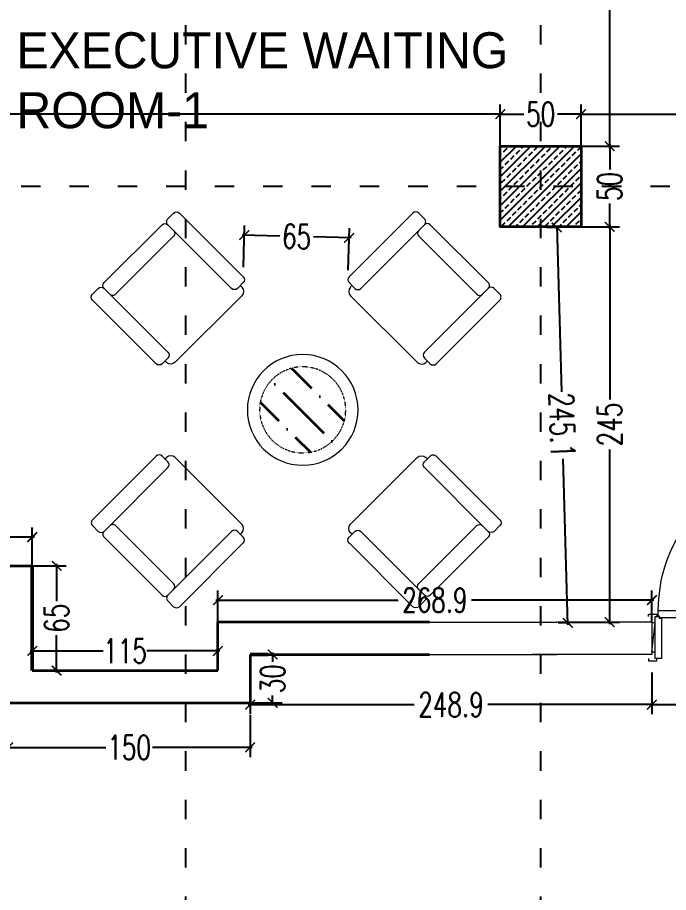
# Model space of a CAD drawing. Header units: centimetres. Extents: x -3207095 to 15275363, y -32656 to 4798027.
# Drawn here: x 690658 to 691061, y 4438776 to 4439318 of the extents above; entities that cross this region are included whole.
import ezdxf

# ---------------------------------------------------------------- set-up
doc = ezdxf.new("R2010")
doc.units = ezdxf.units.CM
for name, pattern in [('ACAD_ISO03W100', [30, 12, -18]), ('DUZ', [500, 500]), ('GESTRICHELT', [0.75, 0.5, -0.25])]:
    doc.linetypes.add(name, pattern=pattern)
doc.layers.get('0').update_dxf_attribs({"color": 1, "linetype": 'DUZ'})
doc.layers.add('DIM', color=1, linetype='DUZ')
doc.layers.add('KOLTAR_F', color=145, linetype='Continuous')
for name, color, linetype, lineweight in [('DUV', 220, 'Continuous', 50), ('DUVAR', 7, 'Continuous', 35), ('Fix & Furniture', 144, 'Continuous', 13), ('Fix. Furniture', 144, 'Continuous', 9), ('iç duvar', 7, 'Continuous', 50), ('KAPEN', 151, 'Continuous', 9), ('KOLON_F', 3, 'Continuous', 35), ('Wall', 7, 'Continuous', 35)]:
    doc.layers.add(name, color=color, linetype=linetype, lineweight=lineweight)
doc.styles.add('DIM', font='ROMANSTW.SHX', dxfattribs={"width": 0.7})
doc.dimstyles.new('1_100', dxfattribs={"dimtxt": 15, "dimasz": 6, "dimexe": 6, "dimexo": 0, "dimgap": 2, "dimtad": 0, "dimdec": 1, "dimzin": 11, "dimdsep": 46, "dimtxsty": 'DIM', "dimblk": 'ARCHTICK', "dimcen": 3, "dimdle": 1.25, "dimclrt": 2, "dimadec": 0, "dimazin": 0, "dimtfac": 1.25, "dimtdec": 1, "dimtix": 1, "dimtofl": 0, "dimtmove": 1, "dimatfit": 3, "dimldrblk": 'ARCHTICK', "dimfxl": 20, "dimfxlon": 1, "dimtolj": 1, "dimtzin": 0, "dimarcsym": 0})

# ---------------------------------------------------------------- blocks, each defined once
blk = doc.blocks.new('K210')
for p, q in [((0.04, 0.985), (0.04, 0.032)), ((0.96, 0.032), (0.96, 0.065)), ((0.04, 0.032), (0.047, 0.032)), ((0.047, 0.032), (0.047, 0.022)), ((0.047, 0.022), (0.953, 0.022)), ((0.953, 0.032), (0.96, 0.032)), ((0.953, 0.022), (0.953, 0.032))]:
    blk.add_line(p, q)
for points in [[(0.04, 0.065), (0.96, 0.065)], [(-0.02, 0.03), (-0.02, 0.045), (0.03, 0.045), (0.03, 0.03)], [(1.02, 0.03), (1.02, 0.045), (0.97, 0.045), (0.97, 0.03)], [(0.02, -0.19), (0, -0.19), (0.02, -0.01), (0, -0.01)], [(0.98, -0.19), (1, -0.19), (0.98, -0.01), (1, -0.01)], [(-0.02, -0.23), (-0.02, -0.245), (0.03, -0.245), (0.03, -0.23)], [(1.02, -0.23), (1.02, -0.245), (0.97, -0.245), (0.97, -0.23)]]:
    blk.add_lwpolyline(points)
for points in [[(0.02, 0.03), (0.045, 0.03), (0.045, 0.02), (0.06, 0.02), (0.06, -0.23), (0.02, -0.23)], [(0.98, 0.03), (0.955, 0.03), (0.955, 0.02), (0.94, 0.02), (0.94, -0.23), (0.98, -0.23)]]:
    blk.add_lwpolyline(points, close=True)
blk.add_arc((0.04, 0.065), 0.92, 0, 90)
blk = doc.blocks.new('_ArchTick')
at = {"color": 0, "linetype": 'ByBlock', "const_width": 0.15}
blk.add_lwpolyline([(-0.5, -0.5), (0.5, 0.5)], dxfattribs=at)
blk = doc.blocks.new('*D5826')
at = {"layer": 'Defpoints', "color": 0, "linetype": 'Continuous', "lineweight": 5, "transparency": 16777216}
for p in [(690651.93, 4438893.74), (690801.93, 4438893.74), (690801.93, 4438866.17)]:
    blk.add_point(p, dxfattribs=at)
at = {"layer": 'DIM', "color": 0, "linetype": 'Continuous', "lineweight": -2, "transparency": 16777216}
for p, q in [((690651.93, 4438886.17), (690651.93, 4438860.17)), ((690801.93, 4438886.17), (690801.93, 4438860.17)), ((690650.68, 4438866.17), (690712.43, 4438866.17)), ((690803.18, 4438866.17), (690741.43, 4438866.17))]:
    blk.add_line(p, q, dxfattribs=at)
at = {"layer": 'DIM', "color": 0, "linetype": 'Continuous', "lineweight": -2, "transparency": 16777216, "xscale": 6, "yscale": 6, "zscale": 6, "rotation": 180}
blk.add_blockref('_ArchTick', (690651.93, 4438866.17), dxfattribs=at)
at = {"layer": 'DIM', "color": 0, "linetype": 'Continuous', "lineweight": -2, "transparency": 16777216, "xscale": 6, "yscale": 6, "zscale": 6}
blk.add_blockref('_ArchTick', (690801.93, 4438866.17), dxfattribs=at)
at = {"layer": 'DIM', "color": 2, "linetype": 'Continuous', "lineweight": 5, "transparency": 16777216, "insert": (690726.93, 4438866.17), "char_height": 15, "attachment_point": 5, "style": 'DIM'}
blk.add_mtext('\\A1;150', dxfattribs=at)
blk = doc.blocks.new('*D5827')
at = {"layer": 'Defpoints', "color": 0, "linetype": 'Continuous', "lineweight": 5, "transparency": 16777216}
for p in [(691050.82, 4438923.74), (690801.93, 4438893.74), (691050.82, 4438892.67)]:
    blk.add_point(p, dxfattribs=at)
at = {"layer": 'DIM', "color": 0, "linetype": 'Continuous', "lineweight": -2, "transparency": 16777216}
for p, q in [((691050.82, 4438912.67), (691050.82, 4438886.67)), ((690800.68, 4438892.67), (690903.63, 4438892.67)), ((690801.93, 4438893.74), (690801.93, 4438886.67)), ((691052.07, 4438892.67), (690949.13, 4438892.67))]:
    blk.add_line(p, q, dxfattribs=at)
at = {"layer": 'DIM', "color": 0, "linetype": 'Continuous', "lineweight": -2, "transparency": 16777216, "xscale": 6, "yscale": 6, "zscale": 6, "rotation": 180}
blk.add_blockref('_ArchTick', (690801.93, 4438892.67), dxfattribs=at)
at = {"layer": 'DIM', "color": 0, "linetype": 'Continuous', "lineweight": -2, "transparency": 16777216, "xscale": 6, "yscale": 6, "zscale": 6}
blk.add_blockref('_ArchTick', (691050.82, 4438892.67), dxfattribs=at)
at = {"layer": 'DIM', "color": 2, "linetype": 'Continuous', "lineweight": 5, "transparency": 16777216, "insert": (690926.38, 4438892.67), "char_height": 15, "attachment_point": 5, "style": 'DIM'}
blk.add_mtext('\\A1;248.9', dxfattribs=at)
blk = doc.blocks.new('*D5828')
at = {"layer": 'Defpoints', "color": 0, "linetype": 'Continuous', "lineweight": 5, "transparency": 16777216}
for p in [(691050.82, 4438923.74), (691150.82, 4438923.74), (691150.82, 4438892.67)]:
    blk.add_point(p, dxfattribs=at)
at = {"layer": 'DIM', "color": 0, "linetype": 'Continuous', "lineweight": -2, "transparency": 16777216}
for p, q in [((691050.82, 4438912.67), (691050.82, 4438886.67)), ((691150.82, 4438912.67), (691150.82, 4438886.67)), ((691049.57, 4438892.67), (691086.32, 4438892.67)), ((691152.07, 4438892.67), (691115.32, 4438892.67))]:
    blk.add_line(p, q, dxfattribs=at)
at = {"layer": 'DIM', "color": 0, "linetype": 'Continuous', "lineweight": -2, "transparency": 16777216, "xscale": 6, "yscale": 6, "zscale": 6, "rotation": 180}
blk.add_blockref('_ArchTick', (691050.82, 4438892.67), dxfattribs=at)
at = {"layer": 'DIM', "color": 0, "linetype": 'Continuous', "lineweight": -2, "transparency": 16777216, "xscale": 6, "yscale": 6, "zscale": 6}
blk.add_blockref('_ArchTick', (691150.82, 4438892.67), dxfattribs=at)
at = {"layer": 'DIM', "color": 2, "linetype": 'Continuous', "lineweight": 5, "transparency": 16777216, "insert": (691100.82, 4438892.67), "char_height": 15, "attachment_point": 5, "style": 'DIM'}
blk.add_mtext('\\A1;100', dxfattribs=at)
blk = doc.blocks.new('*D4968')
at = {"layer": 'Defpoints', "color": 0, "linetype": 'Continuous', "lineweight": 5, "transparency": 16777216}
for p in [(690801.93, 4438923.74), (690801.93, 4438893.74), (690815.85, 4438893.74)]:
    blk.add_point(p, dxfattribs=at)
at = {"layer": 'DIM', "color": 0, "linetype": 'Continuous', "lineweight": -2, "transparency": 16777216}
for p, q in [((690801.93, 4438923.74), (690821.85, 4438923.74)), ((690815.85, 4438924.99), (690815.85, 4438919.24)), ((690815.85, 4438892.49), (690815.85, 4438898.24)), ((690801.93, 4438893.74), (690821.85, 4438893.74))]:
    blk.add_line(p, q, dxfattribs=at)
at = {"layer": 'DIM', "color": 0, "linetype": 'Continuous', "lineweight": -2, "transparency": 16777216, "xscale": 6, "yscale": 6, "zscale": 6}
for p, rotation in [((690815.85, 4438923.74), 90), ((690815.85, 4438893.74), 270)]:
    blk.add_blockref('_ArchTick', p, dxfattribs=dict(at, rotation=rotation))
at = {"layer": 'DIM', "color": 2, "linetype": 'Continuous', "lineweight": 5, "transparency": 16777216, "insert": (690815.85, 4438908.74), "char_height": 15, "attachment_point": 5, "rotation": 90, "style": 'DIM'}
blk.add_mtext('\\A1;30', dxfattribs=at)
blk = doc.blocks.new('*D5852')
at = {"layer": 'Defpoints', "color": 0, "linetype": 'Continuous', "lineweight": 5, "transparency": 16777216}
for p in [(690666.93, 4438996.52), (690556.93, 4438978.74), (690666.93, 4438978.74)]:
    blk.add_point(p, dxfattribs=at)
at = {"layer": 'DIM', "color": 0, "linetype": 'Continuous', "lineweight": -2, "transparency": 16777216}
for p, q in [((690556.93, 4438978.74), (690556.93, 4439002.52)), ((690666.93, 4438978.74), (690666.93, 4439002.52)), ((690555.68, 4438996.52), (690598.43, 4438996.52)), ((690668.18, 4438996.52), (690625.43, 4438996.52))]:
    blk.add_line(p, q, dxfattribs=at)
at = {"layer": 'DIM', "color": 0, "linetype": 'Continuous', "lineweight": -2, "transparency": 16777216, "xscale": 6, "yscale": 6, "zscale": 6, "rotation": 180}
blk.add_blockref('_ArchTick', (690556.93, 4438996.52), dxfattribs=at)
at = {"layer": 'DIM', "color": 0, "linetype": 'Continuous', "lineweight": -2, "transparency": 16777216, "xscale": 6, "yscale": 6, "zscale": 6}
blk.add_blockref('_ArchTick', (690666.93, 4438996.52), dxfattribs=at)
at = {"layer": 'DIM', "color": 2, "linetype": 'Continuous', "lineweight": 5, "transparency": 16777216, "insert": (690611.93, 4438996.52), "char_height": 15, "attachment_point": 5, "style": 'DIM'}
blk.add_mtext('\\A1;110', dxfattribs=at)
blk = doc.blocks.new('*D4973')
at = {"layer": 'Defpoints', "color": 0, "linetype": 'Continuous', "lineweight": 5, "transparency": 16777216}
for p in [(690666.93, 4438978.74), (690682, 4438978.74), (690666.93, 4438913.74)]:
    blk.add_point(p, dxfattribs=at)
at = {"layer": 'DIM', "color": 0, "linetype": 'Continuous', "lineweight": -2, "transparency": 16777216}
for p, q in [((690666.93, 4438978.74), (690688, 4438978.74)), ((690682, 4438979.99), (690682, 4438956.74)), ((690682, 4438912.49), (690682, 4438935.74)), ((690666.93, 4438913.74), (690688, 4438913.74))]:
    blk.add_line(p, q, dxfattribs=at)
at = {"layer": 'DIM', "color": 0, "linetype": 'Continuous', "lineweight": -2, "transparency": 16777216, "xscale": 6, "yscale": 6, "zscale": 6}
for p, rotation in [((690682, 4438978.74), 90), ((690682, 4438913.74), 270)]:
    blk.add_blockref('_ArchTick', p, dxfattribs=dict(at, rotation=rotation))
at = {"layer": 'DIM', "color": 2, "linetype": 'Continuous', "lineweight": 5, "transparency": 16777216, "insert": (690682, 4438946.24), "char_height": 15, "attachment_point": 5, "rotation": 90, "style": 'DIM'}
blk.add_mtext('\\A1;65', dxfattribs=at)
blk = doc.blocks.new('*D4974')
at = {"layer": 'Defpoints', "color": 0, "linetype": 'Continuous', "lineweight": 5, "transparency": 16777216}
for p in [(690666.93, 4438925.94), (690666.93, 4438921.75), (690781.93, 4438921.75)]:
    blk.add_point(p, dxfattribs=at)
at = {"layer": 'DIM', "color": 0, "linetype": 'Continuous', "lineweight": -2, "transparency": 16777216}
for p, q in [((690666.93, 4438921.75), (690666.93, 4438931.94)), ((690781.93, 4438921.75), (690781.93, 4438931.94)), ((690665.68, 4438925.94), (690710.93, 4438925.94)), ((690783.18, 4438925.94), (690737.93, 4438925.94))]:
    blk.add_line(p, q, dxfattribs=at)
at = {"layer": 'DIM', "color": 0, "linetype": 'Continuous', "lineweight": -2, "transparency": 16777216, "xscale": 6, "yscale": 6, "zscale": 6, "rotation": 180}
blk.add_blockref('_ArchTick', (690666.93, 4438925.94), dxfattribs=at)
at = {"layer": 'DIM', "color": 0, "linetype": 'Continuous', "lineweight": -2, "transparency": 16777216, "xscale": 6, "yscale": 6, "zscale": 6}
blk.add_blockref('_ArchTick', (690781.93, 4438925.94), dxfattribs=at)
at = {"layer": 'DIM', "color": 2, "linetype": 'Continuous', "lineweight": 5, "transparency": 16777216, "insert": (690724.43, 4438925.94), "char_height": 15, "attachment_point": 5, "style": 'DIM'}
blk.add_mtext('\\A1;115', dxfattribs=at)
blk = doc.blocks.new('*D5853')
at = {"layer": 'Defpoints', "color": 0, "linetype": 'Continuous', "lineweight": 5, "transparency": 16777216}
for p in [(691050.82, 4438957.42), (690781.93, 4438943.74), (691050.82, 4438943.74)]:
    blk.add_point(p, dxfattribs=at)
at = {"layer": 'DIM', "color": 0, "linetype": 'Continuous', "lineweight": -2, "transparency": 16777216}
for p, q in [((690781.93, 4438943.74), (690781.93, 4438963.42)), ((691050.82, 4438943.74), (691050.82, 4438963.42)), ((690780.68, 4438957.42), (690893.63, 4438957.42)), ((691052.07, 4438957.42), (690939.13, 4438957.42))]:
    blk.add_line(p, q, dxfattribs=at)
at = {"layer": 'DIM', "color": 0, "linetype": 'Continuous', "lineweight": -2, "transparency": 16777216, "xscale": 6, "yscale": 6, "zscale": 6, "rotation": 180}
blk.add_blockref('_ArchTick', (690781.93, 4438957.42), dxfattribs=at)
at = {"layer": 'DIM', "color": 0, "linetype": 'Continuous', "lineweight": -2, "transparency": 16777216, "xscale": 6, "yscale": 6, "zscale": 6}
blk.add_blockref('_ArchTick', (691050.82, 4438957.42), dxfattribs=at)
at = {"layer": 'DIM', "color": 2, "linetype": 'Continuous', "lineweight": 5, "transparency": 16777216, "insert": (690916.38, 4438957.42), "char_height": 15, "attachment_point": 5, "style": 'DIM'}
blk.add_mtext('\\A1;268.9', dxfattribs=at)
blk = doc.blocks.new('*D5855')
at = {"layer": 'Defpoints', "color": 0, "linetype": 'Continuous', "lineweight": 5, "transparency": 16777216}
for p in [(691006.93, 4439188.74), (691006.93, 4438943.74), (691024.71, 4438943.74)]:
    blk.add_point(p, dxfattribs=at)
at = {"layer": 'DIM', "color": 0, "linetype": 'Continuous', "lineweight": -2, "transparency": 16777216}
for p, q in [((691006.93, 4439188.74), (691030.71, 4439188.74)), ((691024.71, 4439189.99), (691024.71, 4439081.74)), ((691024.71, 4438942.49), (691024.71, 4439050.74)), ((691006.93, 4438943.74), (691030.71, 4438943.74))]:
    blk.add_line(p, q, dxfattribs=at)
at = {"layer": 'DIM', "color": 0, "linetype": 'Continuous', "lineweight": -2, "transparency": 16777216, "xscale": 6, "yscale": 6, "zscale": 6}
for p, rotation in [((691024.71, 4439188.74), 90), ((691024.71, 4438943.74), 270)]:
    blk.add_blockref('_ArchTick', p, dxfattribs=dict(at, rotation=rotation))
at = {"layer": 'DIM', "color": 2, "linetype": 'Continuous', "lineweight": 5, "transparency": 16777216, "insert": (691024.71, 4439066.24), "char_height": 15, "attachment_point": 5, "rotation": 90, "style": 'DIM'}
blk.add_mtext('\\A1;245', dxfattribs=at)
blk = doc.blocks.new('*D5713')
at = {"layer": 'Defpoints', "color": 0, "linetype": 'Continuous', "lineweight": 5, "transparency": 16777216}
for p in [(691006.93, 4439238.74), (691024.71, 4439238.74), (691006.93, 4439188.74)]:
    blk.add_point(p, dxfattribs=at)
at = {"layer": 'DIM', "color": 0, "linetype": 'Continuous', "lineweight": -2, "transparency": 16777216}
for p, q in [((691006.93, 4439238.74), (691030.71, 4439238.74)), ((691024.71, 4439239.99), (691024.71, 4439224.24)), ((691024.71, 4439187.49), (691024.71, 4439203.24)), ((691006.93, 4439188.74), (691030.71, 4439188.74))]:
    blk.add_line(p, q, dxfattribs=at)
at = {"layer": 'DIM', "color": 0, "linetype": 'Continuous', "lineweight": -2, "transparency": 16777216, "xscale": 6, "yscale": 6, "zscale": 6}
for p, rotation in [((691024.71, 4439238.74), 90), ((691024.71, 4439188.74), 270)]:
    blk.add_blockref('_ArchTick', p, dxfattribs=dict(at, rotation=rotation))
at = {"layer": 'DIM', "color": 2, "linetype": 'Continuous', "lineweight": 5, "transparency": 16777216, "insert": (691024.71, 4439213.74), "char_height": 15, "attachment_point": 5, "rotation": 90, "style": 'DIM'}
blk.add_mtext('\\A1;50', dxfattribs=at)
blk = doc.blocks.new('*D5714')
at = {"layer": 'Defpoints', "color": 0, "linetype": 'Continuous', "lineweight": 5, "transparency": 16777216}
for p in [(691006.93, 4439708.74), (691024.71, 4439708.74), (691006.93, 4439238.74)]:
    blk.add_point(p, dxfattribs=at)
at = {"layer": 'DIM', "color": 0, "linetype": 'Continuous', "lineweight": -2, "transparency": 16777216}
for p, q in [((691006.93, 4439708.74), (691030.71, 4439708.74)), ((691024.71, 4439709.99), (691024.71, 4439489.24)), ((691024.71, 4439237.49), (691024.71, 4439458.24)), ((691006.93, 4439238.74), (691030.71, 4439238.74))]:
    blk.add_line(p, q, dxfattribs=at)
at = {"layer": 'DIM', "color": 0, "linetype": 'Continuous', "lineweight": -2, "transparency": 16777216, "xscale": 6, "yscale": 6, "zscale": 6}
for p, rotation in [((691024.71, 4439708.74), 90), ((691024.71, 4439238.74), 270)]:
    blk.add_blockref('_ArchTick', p, dxfattribs=dict(at, rotation=rotation))
at = {"layer": 'DIM', "color": 2, "linetype": 'Continuous', "lineweight": 5, "transparency": 16777216, "insert": (691024.71, 4439473.74), "char_height": 15, "attachment_point": 5, "rotation": 90, "style": 'DIM'}
blk.add_mtext('\\A1;470', dxfattribs=at)
blk = doc.blocks.new('*D5721')
at = {"layer": 'Defpoints', "color": 0, "linetype": 'Continuous', "lineweight": 5, "transparency": 16777216}
for p in [(691166.93, 4439238.74), (0, 4439110.74), (691148.06, 4439110.74)]:
    blk.add_point(p, dxfattribs=at)
at = {"layer": 'DIM', "color": 0, "linetype": 'Continuous', "lineweight": -2, "transparency": 16777216}
for p, q in [((691166.93, 4439238.74), (691142.06, 4439238.74)), ((691148.06, 4439239.99), (691148.06, 4439189.24)), ((691148.06, 4439109.49), (691148.06, 4439160.24)), ((691128.06, 4439110.74), (691154.06, 4439110.74))]:
    blk.add_line(p, q, dxfattribs=at)
at = {"layer": 'DIM', "color": 0, "linetype": 'Continuous', "lineweight": -2, "transparency": 16777216, "xscale": 6, "yscale": 6, "zscale": 6}
for p, rotation in [((691148.06, 4439238.74), 90), ((691148.06, 4439110.74), 270)]:
    blk.add_blockref('_ArchTick', p, dxfattribs=dict(at, rotation=rotation))
at = {"layer": 'DIM', "color": 2, "linetype": 'Continuous', "lineweight": 5, "transparency": 16777216, "insert": (691148.06, 4439174.74), "char_height": 15, "attachment_point": 5, "rotation": 90, "style": 'DIM'}
blk.add_mtext('\\A1;128', dxfattribs=at)
blk = doc.blocks.new('*D5731')
at = {"layer": 'Defpoints', "color": 0, "linetype": 'Continuous', "lineweight": 5, "transparency": 16777216}
for p in [(690956.93, 4439258.57), (690266.93, 4439238.74), (690956.93, 4439238.74)]:
    blk.add_point(p, dxfattribs=at)
at = {"layer": 'DIM', "color": 0, "linetype": 'Continuous', "lineweight": -2, "transparency": 16777216}
for p, q in [((690266.93, 4439238.74), (690266.93, 4439264.57)), ((690956.93, 4439238.74), (690956.93, 4439264.57)), ((690265.68, 4439258.57), (690596.43, 4439258.57)), ((690958.18, 4439258.57), (690627.43, 4439258.57))]:
    blk.add_line(p, q, dxfattribs=at)
at = {"layer": 'DIM', "color": 0, "linetype": 'Continuous', "lineweight": -2, "transparency": 16777216, "xscale": 6, "yscale": 6, "zscale": 6, "rotation": 180}
blk.add_blockref('_ArchTick', (690266.93, 4439258.57), dxfattribs=at)
at = {"layer": 'DIM', "color": 0, "linetype": 'Continuous', "lineweight": -2, "transparency": 16777216, "xscale": 6, "yscale": 6, "zscale": 6}
blk.add_blockref('_ArchTick', (690956.93, 4439258.57), dxfattribs=at)
at = {"layer": 'DIM', "color": 2, "linetype": 'Continuous', "lineweight": 5, "transparency": 16777216, "insert": (690611.93, 4439258.57), "char_height": 15, "attachment_point": 5, "style": 'DIM'}
blk.add_mtext('\\A1;690', dxfattribs=at)
blk = doc.blocks.new('*D4694')
at = {"layer": 'Defpoints', "color": 0, "linetype": 'Continuous', "lineweight": 5, "transparency": 16777216}
for p in [(691006.93, 4439258.57), (690956.93, 4439238.74), (691006.93, 4439238.74)]:
    blk.add_point(p, dxfattribs=at)
at = {"layer": 'DIM', "color": 0, "linetype": 'Continuous', "lineweight": -2, "transparency": 16777216}
for p, q in [((690956.93, 4439238.74), (690956.93, 4439264.57)), ((691006.93, 4439238.74), (691006.93, 4439264.57)), ((690955.68, 4439258.57), (690971.43, 4439258.57)), ((691008.18, 4439258.57), (690992.43, 4439258.57))]:
    blk.add_line(p, q, dxfattribs=at)
at = {"layer": 'DIM', "color": 0, "linetype": 'Continuous', "lineweight": -2, "transparency": 16777216, "xscale": 6, "yscale": 6, "zscale": 6, "rotation": 180}
blk.add_blockref('_ArchTick', (690956.93, 4439258.57), dxfattribs=at)
at = {"layer": 'DIM', "color": 0, "linetype": 'Continuous', "lineweight": -2, "transparency": 16777216, "xscale": 6, "yscale": 6, "zscale": 6}
blk.add_blockref('_ArchTick', (691006.93, 4439258.57), dxfattribs=at)
at = {"layer": 'DIM', "color": 2, "linetype": 'Continuous', "lineweight": 5, "transparency": 16777216, "insert": (690981.93, 4439258.57), "char_height": 15, "attachment_point": 5, "style": 'DIM'}
blk.add_mtext('\\A1;50', dxfattribs=at)
blk = doc.blocks.new('*D5732')
at = {"layer": 'Defpoints', "color": 0, "linetype": 'Continuous', "lineweight": 5, "transparency": 16777216}
for p in [(691166.93, 4439258.57), (691006.93, 4439238.74), (691166.93, 4439238.74)]:
    blk.add_point(p, dxfattribs=at)
at = {"layer": 'DIM', "color": 0, "linetype": 'Continuous', "lineweight": -2, "transparency": 16777216}
for p, q in [((691006.93, 4439238.74), (691006.93, 4439264.57)), ((691166.93, 4439238.74), (691166.93, 4439264.57)), ((691005.68, 4439258.57), (691072.43, 4439258.57)), ((691168.18, 4439258.57), (691101.43, 4439258.57))]:
    blk.add_line(p, q, dxfattribs=at)
at = {"layer": 'DIM', "color": 0, "linetype": 'Continuous', "lineweight": -2, "transparency": 16777216, "xscale": 6, "yscale": 6, "zscale": 6, "rotation": 180}
blk.add_blockref('_ArchTick', (691006.93, 4439258.57), dxfattribs=at)
at = {"layer": 'DIM', "color": 0, "linetype": 'Continuous', "lineweight": -2, "transparency": 16777216, "xscale": 6, "yscale": 6, "zscale": 6}
blk.add_blockref('_ArchTick', (691166.93, 4439258.57), dxfattribs=at)
at = {"layer": 'DIM', "color": 2, "linetype": 'Continuous', "lineweight": 5, "transparency": 16777216, "insert": (691086.93, 4439258.57), "char_height": 15, "attachment_point": 5, "style": 'DIM'}
blk.add_mtext('\\A1;160', dxfattribs=at)
blk = doc.blocks.new('dfhgdfhfgjjghj')
at = {"layer": 'Fix & Furniture', "ltscale": 0.02}
for p, q in [((39396.87, 828.4), (39396.87, 806.4)), ((39399.87, 829.4), (39397.87, 829.4)), ((39400.87, 828.4), (39400.87, 806.4)), ((39421.87, 829.4), (39401.87, 829.4)), ((39422.87, 828.4), (39422.87, 806.4)), ((39425.87, 829.4), (39423.87, 829.4)), ((39426.87, 828.4), (39426.87, 806.4)), ((39421.87, 825.4), (39401.87, 825.4)), ((39399.87, 805.4), (39397.87, 805.4)), ((39398.87, 805.4), (39398.87, 804.9)), ((39425.87, 805.4), (39423.87, 805.4)), ((39424.87, 805.4), (39424.87, 804.9)), ((39423.34, 803.4), (39400.37, 803.4))]:
    blk.add_line(p, q, dxfattribs=at)
for centre, radius, start, end in [((39397.88, 828.38), 1.02, 90.8455, 180.8455), ((39399.87, 828.4), 1, 359.9318, 90), ((39401.87, 828.4), 1, 90.0681, 180.0681), ((39421.87, 828.4), 1, 359.9319, 89.9319), ((39423.87, 828.4), 1, 90.0681, 180.0681), ((39425.87, 828.4), 1, 359.8458, 89.8458), ((39401.87, 826.4), 1, 179.9319, 269.9319), ((39421.87, 826.4), 1, 270.0681, 0.0681), ((39397.88, 806.41), 1.01, 179.5407, 269.5407), ((39400.38, 804.9), 1.51, 180.27, 270.27), ((39399.86, 806.4), 1.01, 269.6742, 359.6742), ((39423.87, 806.4), 1, 179.8254, 269.8254), ((39423.35, 804.91), 1.51, 269.4397, 359.4397), ((39425.86, 806.41), 1.01, 269.5727, 359.5727)]:
    blk.add_arc(centre, radius, start, end, dxfattribs=at)
blk = doc.blocks.new('fhdfghfgh')
at = {"layer": 'Fix. Furniture', "ltscale": 0.02}
blk.add_circle((7534.74, -570.99), 9, dxfattribs=at)
at = {"layer": 'Fix. Furniture', "linetype": 'GESTRICHELT', "ltscale": 0.02}
blk.add_circle((7534.74, -570.99), 7, dxfattribs=at)
blk = doc.blocks.new('xchh')
at = {"layer": 'Wall', "ltscale": 0.02}
h = blk.add_hatch(dxfattribs=at)
h.set_pattern_fill('ANSI36', color=9, scale=33.333333, angle=180)
h.set_pattern_definition([(225, (67590.6048, 2844.793), (-2.2097087, -8.1022652), [10.4166667, -2.0833333, 0, -2.0833333])])
h.paths.add_polyline_path([(39562.87, 125.07, 1), (39547.31, 125.07, 1)])
at = {"layer": 'Wall', "xscale": 1.111111111111111, "yscale": 1.111111111111111, "zscale": 1.111111111111111, "rotation": 180}
blk.add_blockref('fhdfghfgh', (47927.02, -509.36), dxfattribs=at)
blk = doc.blocks.new('*D5975')
at = {"layer": 'Defpoints', "color": 0, "linetype": 'Continuous', "lineweight": 5, "transparency": 16777216}
for p in [(691006.93, 4439188.74), (690998.75, 4438943.32), (691013.79, 4438943.74)]:
    blk.add_point(p, dxfattribs=at)
at = {"layer": 'DIM', "color": 0, "linetype": 'Continuous', "lineweight": -2, "transparency": 16777216}
for p, q in [((691006.93, 4439188.74), (690985.89, 4439188.15)), ((690991.86, 4439189.57), (690994.74, 4439086.56)), ((690998.79, 4438942.07), (690995.9, 4439045.08)), ((691013.79, 4438943.74), (690992.75, 4438943.15))]:
    blk.add_line(p, q, dxfattribs=at)
at = {"layer": 'DIM', "color": 0, "linetype": 'Continuous', "lineweight": -2, "transparency": 16777216, "xscale": 6, "yscale": 6, "zscale": 6}
for p, rotation in [((690991.89, 4439188.32), 91.60388045189913), ((690998.75, 4438943.32), 271.6038804518992)]:
    blk.add_blockref('_ArchTick', p, dxfattribs=dict(at, rotation=rotation))
at = {"layer": 'DIM', "color": 2, "linetype": 'Continuous', "lineweight": 5, "transparency": 16777216, "insert": (690995.32, 4439065.82), "char_height": 15, "attachment_point": 5, "rotation": 271.6039, "style": 'DIM'}
blk.add_mtext('\\A1;245.1', dxfattribs=at)
blk = doc.blocks.new('*D5976')
at = {"layer": 'Defpoints', "color": 0, "linetype": 'Continuous', "lineweight": 5, "transparency": 16777216}
for p in [(690863.22, 4439181.89), (690797.59, 4439157.76), (690862.52, 4439156.01)]:
    blk.add_point(p, dxfattribs=at)
at = {"layer": 'DIM', "color": 0, "linetype": 'Continuous', "lineweight": -2, "transparency": 16777216}
for p, q in [((690797.74, 4439163.66), (690798.45, 4439189.65)), ((690862.67, 4439161.9), (690863.38, 4439187.89)), ((690797.04, 4439183.68), (690820.25, 4439183.06)), ((690864.47, 4439181.86), (690841.25, 4439182.49))]:
    blk.add_line(p, q, dxfattribs=at)
at = {"layer": 'DIM', "color": 0, "linetype": 'Continuous', "lineweight": -2, "transparency": 16777216, "xscale": 6, "yscale": 6, "zscale": 6}
for p, rotation in [((690798.29, 4439183.65), 178.4509751148965), ((690863.22, 4439181.89), 358.4509751148965)]:
    blk.add_blockref('_ArchTick', p, dxfattribs=dict(at, rotation=rotation))
at = {"layer": 'DIM', "color": 2, "linetype": 'Continuous', "lineweight": 5, "transparency": 16777216, "insert": (690830.75, 4439182.77), "char_height": 15, "attachment_point": 5, "rotation": 358.451, "style": 'DIM'}
blk.add_mtext('\\A1;65', dxfattribs=at)

msp = doc.modelspace()

# ---------------------------------------------------------------- hatches: boundary and pattern name
at = {"layer": 'KOLTAR_F'}
h = msp.add_hatch(dxfattribs=at)
h.set_pattern_fill('ANSI33', color=256, style=0)
h.set_pattern_definition([(45, (30373.453, -65173.7247), (-4.4901280605, 4.4901280605), []), (45, (30377.943, -65173.7247), (-4.4901280605, 4.4901280605), [3.175, -1.5875])])
h.paths.add_polyline_path([(690956.93, 4439238.74), (691006.93, 4439238.74), (691006.93, 4439188.74), (690956.93, 4439188.74)])

# ---------------------------------------------------------------- linework, layer by layer
at = {"color": 232, "linetype": 'ACAD_ISO03W100'}
for p, q in [((690761.93, 4439853.74), (690761.93, 4436723.74)), ((690981.93, 4439853.74), (690981.93, 4436723.74)), ((694061.93, 4439213.74), (690121.93, 4439213.74))]:
    msp.add_line(p, q, dxfattribs=at)
at = {"layer": 'DUV'}
for p, q in [((690666.93, 4438978.74), (690666.93, 4438913.74)), ((690813.04, 4438923.74), (690801.93, 4438923.74))]:
    msp.add_line(p, q, dxfattribs=at)
at = {"layer": 'DUVAR'}
for p, q in [((690621.93, 4438978.74), (690666.93, 4438978.74)), ((690666.93, 4438978.74), (690666.93, 4438913.74)), ((690913.04, 4438943.74), (690781.93, 4438943.74)), ((690781.93, 4438913.74), (690781.93, 4438943.74)), ((690801.93, 4438923.74), (690801.93, 4438893.74)), ((690801.93, 4438923.74), (690913.04, 4438923.74)), ((690666.93, 4438913.74), (690781.93, 4438913.74)), ((690651.93, 4438893.74), (690801.93, 4438893.74))]:
    msp.add_line(p, q, dxfattribs=at)
at = {"layer": 'iç duvar', "color": 7, "lineweight": 18}
for p, q in [((690913.04, 4438943.74), (690991.93, 4438943.74)), ((691050.82, 4438943.74), (690991.93, 4438943.74)), ((691050.82, 4438943.74), (691050.82, 4438923.74)), ((690913.04, 4438923.74), (690991.93, 4438923.74)), ((691050.82, 4438923.74), (690976.93, 4438923.74))]:
    msp.add_line(p, q, dxfattribs=at)
at = {"layer": 'KOLON_F'}
msp.add_lwpolyline([(690956.93, 4439238.74), (691006.93, 4439238.74), (691006.93, 4439188.74), (690956.93, 4439188.74)], close=True, dxfattribs=at)

# ---------------------------------------------------------------- block references
at = {"layer": 'KAPEN', "xscale": -99.999999999621, "yscale": 99.999999999621, "zscale": 99.999999999621}
msp.add_blockref('K210', (691150.83, 4438944.27), dxfattribs=at)
at = {"layer": 'Wall', "yscale": 2.540005080331274, "zscale": 2.540005080331274}
for p, xscale, rotation in [((763004.88, 4508468.34), -2.540005080331274, 45), ((618655.98, 4508468.34), 2.540005080331274, 315), ((763004.88, 4369682.24), 2.540005080331274, 135), ((618655.98, 4369682.24), -2.540005080331274, 225)]:
    msp.add_blockref('dfhgdfhfgjjghj', p, dxfattribs=dict(at, xscale=xscale, rotation=rotation))
at = {"layer": 'Wall', "xscale": -3.42900685844722, "yscale": 3.42900685844722, "zscale": 3.42900685844722}
msp.add_blockref('xchh', (826469.13, 4438646.44), dxfattribs=at)

# ---------------------------------------------------------------- texts
at = {"insert": (690657.12, 4439309.28), "char_height": 22.2896, "attachment_point": 1}
msp.add_mtext_dynamic_manual_height_columns('{\\fCentury Gothic|b0|i0|c0|p34;\\C7;EXECUTIVE WAITING ROOM-1}', width=324.027, gutter_width=4.64, heights=[0], dxfattribs=at)

# ---------------------------------------------------------------- dimensions: what is measured, and where the dimension line sits
at = {"layer": 'DIM', "linetype": 'Continuous', "lineweight": 5}
for base, p1, p2, angle, picture, middle in [((691024.71, 4439708.74), (691006.93, 4439238.74), (691006.93, 4439708.74), 90, '*D5714', (691024.71, 4439473.74)), ((691148.06, 4439110.74), (691166.93, 4439238.74), (0, 4439110.74), 90, '*D5721', (691148.06, 4439174.74)), ((691024.71, 4439238.74), (691006.93, 4439188.74), (691006.93, 4439238.74), 90, '*D5713', (691024.71, 4439213.74)), ((691024.71, 4438943.74), (691006.93, 4439188.74), (691006.93, 4438943.74), 90, '*D5855', (691024.71, 4439066.24)), ((690682, 4438978.74), (690666.93, 4438913.74), (690666.93, 4438978.74), 90, '*D4973', (690682, 4438946.24)), ((690666.93, 4438925.94), (690781.93, 4438921.75), (690666.93, 4438921.75), 180, '*D4974', (690724.43, 4438925.94)), ((690815.85, 4438893.74), (690801.93, 4438923.74), (690801.93, 4438893.74), 90, '*D4968', (690815.85, 4438908.74))]:
    dim = msp.add_linear_dim(base=base, p1=p1, p2=p2, angle=angle, dimstyle='1_100', dxfattribs=at)
    dim.commit()
    dim.dimension.update_dxf_attribs({"geometry": picture, "text_midpoint": middle})
for base, p1, p2, picture, middle in [((690956.93, 4439258.57), (690266.93, 4439238.74), (690956.93, 4439238.74), '*D5731', (690611.93, 4439258.57)), ((691006.93, 4439258.57), (690956.93, 4439238.74), (691006.93, 4439238.74), '*D4694', (690981.93, 4439258.57)), ((691166.93, 4439258.57), (691006.93, 4439238.74), (691166.93, 4439238.74), '*D5732', (691086.93, 4439258.57)), ((690666.93, 4438996.52), (690556.93, 4438978.74), (690666.93, 4438978.74), '*D5852', (690611.93, 4438996.52)), ((691050.82, 4438957.42), (690781.93, 4438943.74), (691050.82, 4438943.74), '*D5853', (690916.38, 4438957.42)), ((691050.82, 4438892.67), (690801.93, 4438893.74), (691050.82, 4438923.74), '*D5827', (690926.38, 4438892.67)), ((691150.82, 4438892.67), (691050.82, 4438923.74), (691150.82, 4438923.74), '*D5828', (691100.82, 4438892.67)), ((690801.93, 4438866.17), (690651.93, 4438893.74), (690801.93, 4438893.74), '*D5826', (690726.93, 4438866.17))]:
    dim = msp.add_linear_dim(base=base, p1=p1, p2=p2, dimstyle='1_100', dxfattribs=at)
    dim.commit()
    dim.dimension.update_dxf_attribs({"geometry": picture, "text_midpoint": middle})
for p1, p2, distance, picture, middle in [((690797.59, 4439157.76), (690862.52, 4439156.01), 25.9, '*D5976', (690830.75, 4439182.77)), ((691006.93, 4439188.74), (691013.79, 4438943.74), -15.05, '*D5975', (690995.32, 4439065.82))]:
    dim = msp.add_aligned_dim(p1=p1, p2=p2, distance=distance, dimstyle='1_100', dxfattribs=at)
    dim.commit()
    dim.dimension.update_dxf_attribs({"geometry": picture, "text_midpoint": middle})

doc.saveas('drawing.dxf')
